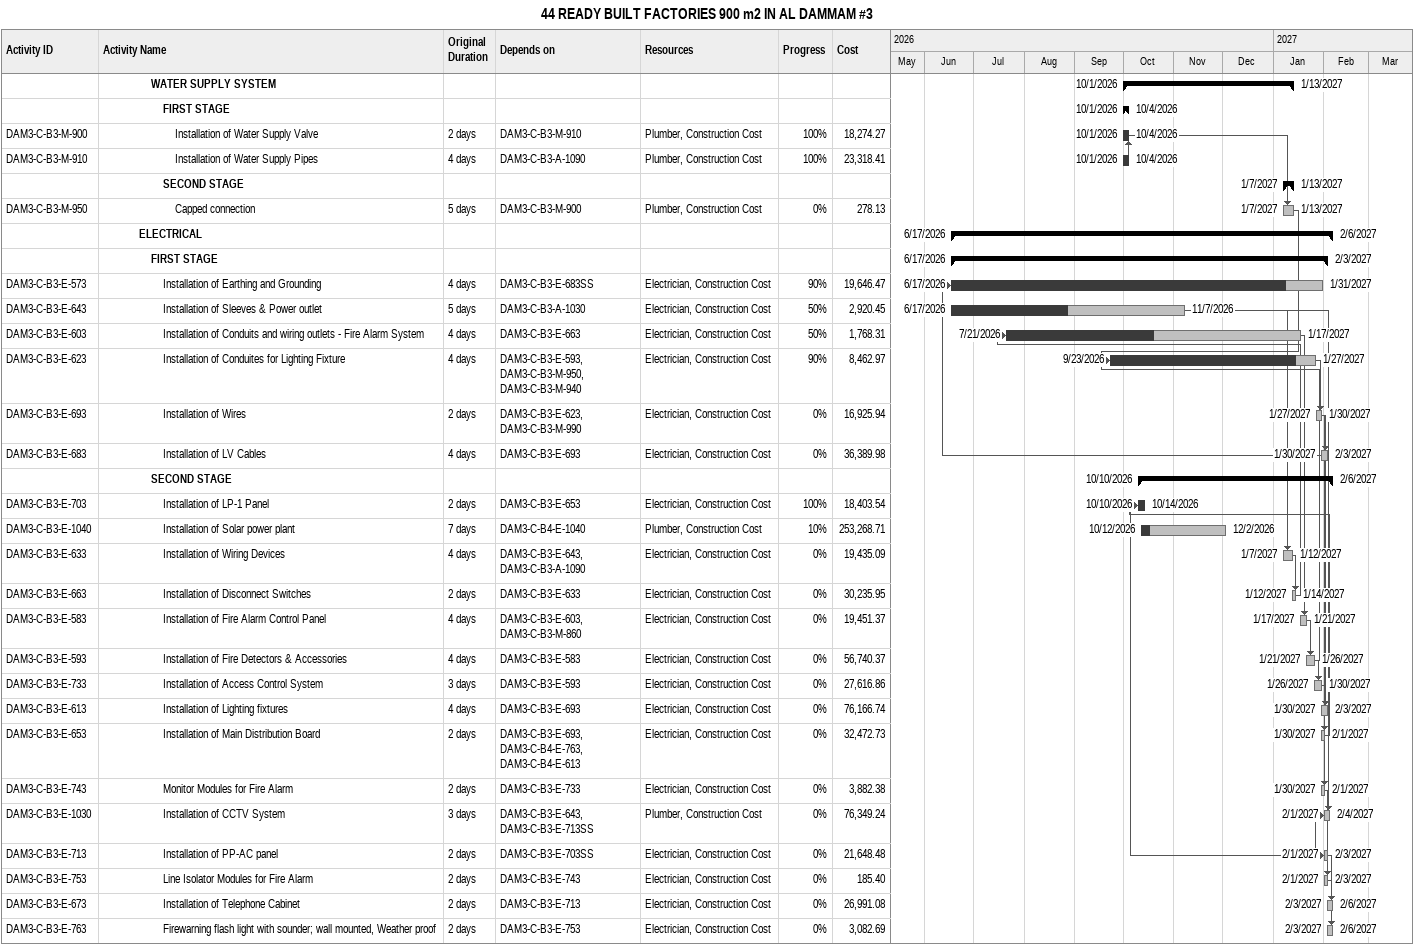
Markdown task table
44 READY BUILT FACTORIES 900 m2 IN AL DAMMAM #3

| ID | Level | Task | Original duration | Start | Finish | Predecessors | Resources | % complete | Cost |
|---|---|---|---|---|---|---|---|---|---|
|  | 5 | **WATER SUPPLY SYSTEM** |  | 2026-10-01 | 2027-01-13 |  |  |  |  |
|  | 6 | **FIRST STAGE** |  | 2026-10-01 | 2026-10-04 |  |  |  |  |
| DAM3-C-B3-M-900 | 7 | Installation of Water Supply Valve | 2d | 2026-10-01 | 2026-10-04 | DAM3-C-B3-M-910 | Plumber, Construction Cost | 100 | 18274.27 |
| DAM3-C-B3-M-910 | 7 | Installation of Water Supply Pipes | 4d | 2026-10-01 | 2026-10-04 | DAM3-C-B3-A-1090 | Plumber, Construction Cost | 100 | 23318.41 |
|  | 6 | **SECOND STAGE** |  | 2027-01-07 | 2027-01-13 |  |  |  |  |
| DAM3-C-B3-M-950 | 7 | Capped connection | 5d | 2027-01-07 | 2027-01-13 | DAM3-C-B3-M-900 | Plumber, Construction Cost | 0 | 278.13 |
|  | 4 | **ELECTRICAL** |  | 2026-06-17 | 2027-02-06 |  |  |  |  |
|  | 5 | **FIRST STAGE** |  | 2026-06-17 | 2027-02-03 |  |  |  |  |
| DAM3-C-B3-E-573 | 6 | Installation of Earthing and Grounding | 4d | 2026-06-17 | 2027-01-31 | DAM3-C-B3-E-683SS | Electrician, Construction Cost | 90 | 19646.47 |
| DAM3-C-B3-E-643 | 6 | Installation of Sleeves & Power outlet | 5d | 2026-06-17 | 2026-11-07 | DAM3-C-B3-A-1030 | Electrician, Construction Cost | 50 | 2920.45 |
| DAM3-C-B3-E-603 | 6 | Installation of Conduits and wiring outlets - Fire Alarm System | 4d | 2026-07-21 | 2027-01-17 | DAM3-C-B3-E-663 | Electrician, Construction Cost | 50 | 1768.31 |
| DAM3-C-B3-E-623 | 6 | Installation of Conduites for Lighting Fixture | 4d | 2026-09-23 | 2027-01-27 | DAM3-C-B3-E-593, DAM3-C-B3-M-950, DAM3-C-B3-M-940 | Electrician, Construction Cost | 90 | 8462.97 |
| DAM3-C-B3-E-693 | 6 | Installation of Wires | 2d | 2027-01-27 | 2027-01-30 | DAM3-C-B3-E-623, DAM3-C-B3-M-990 | Electrician, Construction Cost | 0 | 16925.94 |
| DAM3-C-B3-E-683 | 6 | Installation of LV Cables | 4d | 2027-01-30 | 2027-02-03 | DAM3-C-B3-E-693 | Electrician, Construction Cost | 0 | 36389.98 |
|  | 5 | **SECOND STAGE** |  | 2026-10-10 | 2027-02-06 |  |  |  |  |
| DAM3-C-B3-E-703 | 6 | Installation of LP-1 Panel | 2d | 2026-10-10 | 2026-10-14 | DAM3-C-B3-E-653 | Electrician, Construction Cost | 100 | 18403.54 |
| DAM3-C-B3-E-1040 | 6 | Installation of Solar power plant | 7d | 2026-10-12 | 2026-12-02 | DAM3-C-B4-E-1040 | Plumber, Construction Cost | 10 | 253268.71 |
| DAM3-C-B3-E-633 | 6 | Installation of Wiring Devices | 4d | 2027-01-07 | 2027-01-12 | DAM3-C-B3-E-643, DAM3-C-B3-A-1090 | Electrician, Construction Cost | 0 | 19435.09 |
| DAM3-C-B3-E-663 | 6 | Installation of Disconnect Switches | 2d | 2027-01-12 | 2027-01-14 | DAM3-C-B3-E-633 | Electrician, Construction Cost | 0 | 30235.95 |
| DAM3-C-B3-E-583 | 6 | Installation of Fire Alarm Control Panel | 4d | 2027-01-17 | 2027-01-21 | DAM3-C-B3-E-603, DAM3-C-B3-M-860 | Electrician, Construction Cost | 0 | 19451.37 |
| DAM3-C-B3-E-593 | 6 | Installation of Fire Detectors & Accessories | 4d | 2027-01-21 | 2027-01-26 | DAM3-C-B3-E-583 | Electrician, Construction Cost | 0 | 56740.37 |
| DAM3-C-B3-E-733 | 6 | Installation of Access Control System | 3d | 2027-01-26 | 2027-01-30 | DAM3-C-B3-E-593 | Electrician, Construction Cost | 0 | 27616.86 |
| DAM3-C-B3-E-613 | 6 | Installation of Lighting fixtures | 4d | 2027-01-30 | 2027-02-03 | DAM3-C-B3-E-693 | Electrician, Construction Cost | 0 | 76166.74 |
| DAM3-C-B3-E-653 | 6 | Installation of Main Distribution Board | 2d | 2027-01-30 | 2027-02-01 | DAM3-C-B3-E-693, DAM3-C-B4-E-763, DAM3-C-B4-E-613 | Electrician, Construction Cost | 0 | 32472.73 |
| DAM3-C-B3-E-743 | 6 | Monitor Modules for Fire Alarm | 2d | 2027-01-30 | 2027-02-01 | DAM3-C-B3-E-733 | Electrician, Construction Cost | 0 | 3882.38 |
| DAM3-C-B3-E-1030 | 6 | Installation of CCTV System | 3d | 2027-02-01 | 2027-02-04 | DAM3-C-B3-E-643, DAM3-C-B3-E-713SS | Plumber, Construction Cost | 0 | 76349.24 |
| DAM3-C-B3-E-713 | 6 | Installation of PP-AC panel | 2d | 2027-02-01 | 2027-02-03 | DAM3-C-B3-E-703SS | Electrician, Construction Cost | 0 | 21648.48 |
| DAM3-C-B3-E-753 | 6 | Line Isolator Modules for Fire Alarm | 2d | 2027-02-01 | 2027-02-03 | DAM3-C-B3-E-743 | Electrician, Construction Cost | 0 | 185.40 |
| DAM3-C-B3-E-673 | 6 | Installation of Telephone Cabinet | 2d | 2027-02-03 | 2027-02-06 | DAM3-C-B3-E-713 | Electrician, Construction Cost | 0 | 26991.08 |
| DAM3-C-B3-E-763 | 6 | Firewarning flash light with sounder; wall mounted, Weather proof | 2d | 2027-02-03 | 2027-02-06 | DAM3-C-B3-E-753 | Electrician, Construction Cost | 0 | 3082.69 |
